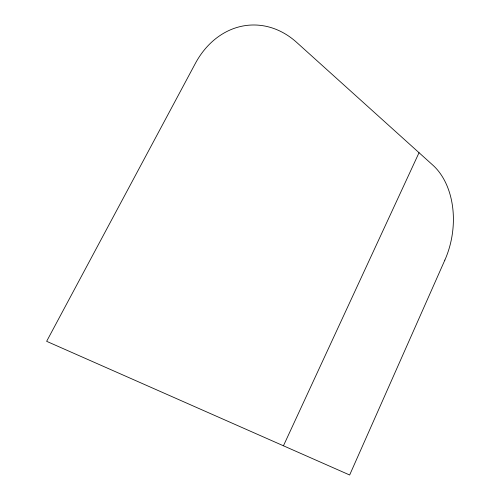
<?xml version="1.0" encoding="UTF-8"?>
<svg xmlns="http://www.w3.org/2000/svg" width="500" height="500" viewBox="0 0 500 500"><rect width="100%" height="100%" fill="white"/><g stroke="black" fill="none" stroke-linecap="round" stroke-linejoin="round"><path stroke-width="0.75" d="M283.444 445.788L419.038 152.7M444.862 260.094L349.656 475L46.638 341.325L195.325 63.481A87.713 71.287 87.3 0 1 296.594 42.325L432.863 165.162A72.875 51.519 -81 0 1 444.862 260.094"/></g></svg>
